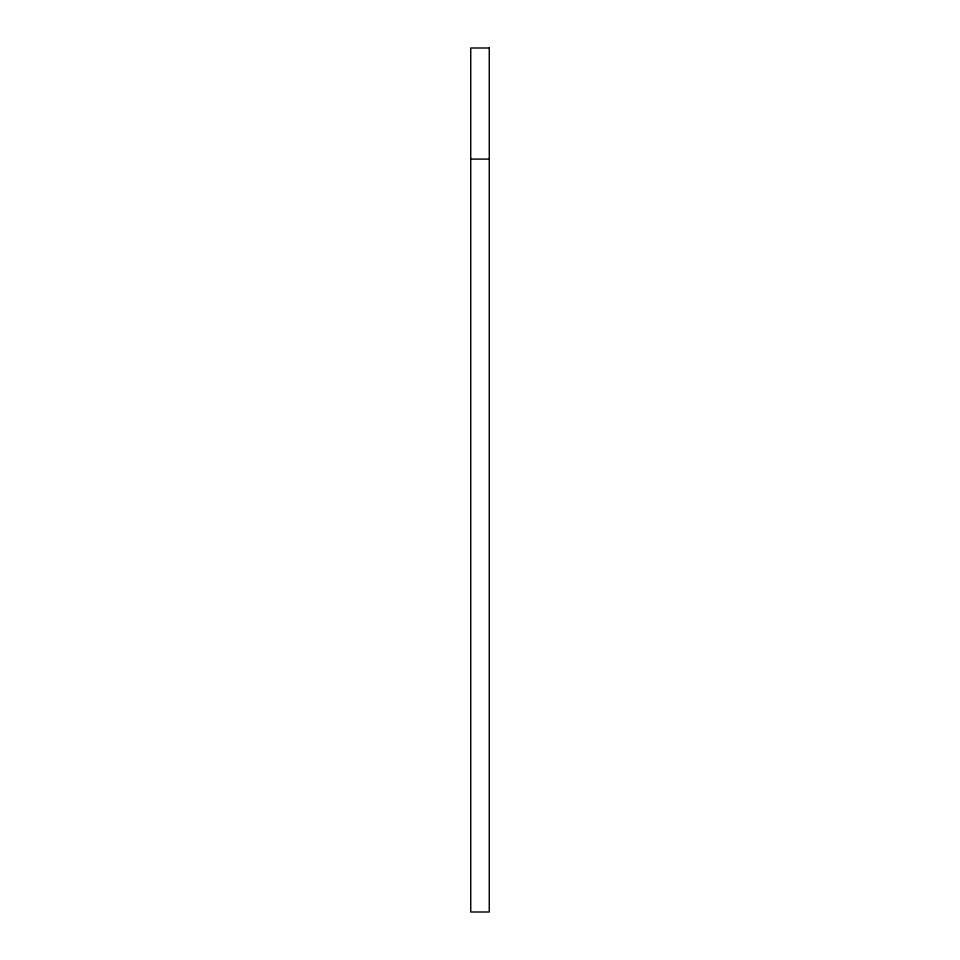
<?xml version="1.0" encoding="UTF-8"?>
<svg xmlns="http://www.w3.org/2000/svg" width="960" height="960" viewBox="0 0 960 960"><rect width="100%" height="100%" fill="white"/><g stroke="black" fill="none" stroke-linecap="round" stroke-linejoin="round"><path stroke-width="1.44" d="M470.736 159.096L489.264 159.096M489.264 48L470.736 48L470.736 912L489.264 912L489.264 48"/></g></svg>
